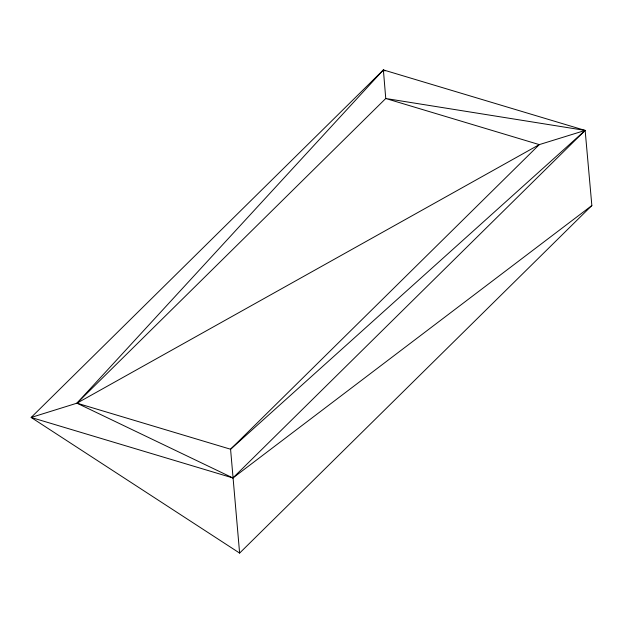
<?xml version="1.0" encoding="UTF-8"?>
<svg xmlns="http://www.w3.org/2000/svg" width="623" height="623" viewBox="0 0 623 623"><rect width="100%" height="100%" fill="white"/><g stroke="black" fill="none" stroke-linecap="round" stroke-linejoin="round"><path stroke-width="0.93" d="M385.006 70.975L383.379 69.916L76.964 403.174L31.15 417.457L239.621 553.084L591.85 205.543L585.145 130.417L383.379 69.916L31.15 417.457L232.916 477.958L591.85 205.543M239.621 553.084L230.572 449.23L539.3 144.614L585.145 130.417L232.916 477.958L76.964 403.174L385.754 98.504L383.379 69.916M585.145 130.417L230.572 449.23L76.964 403.174L539.3 144.614L385.754 98.504L585.145 130.417"/></g></svg>
